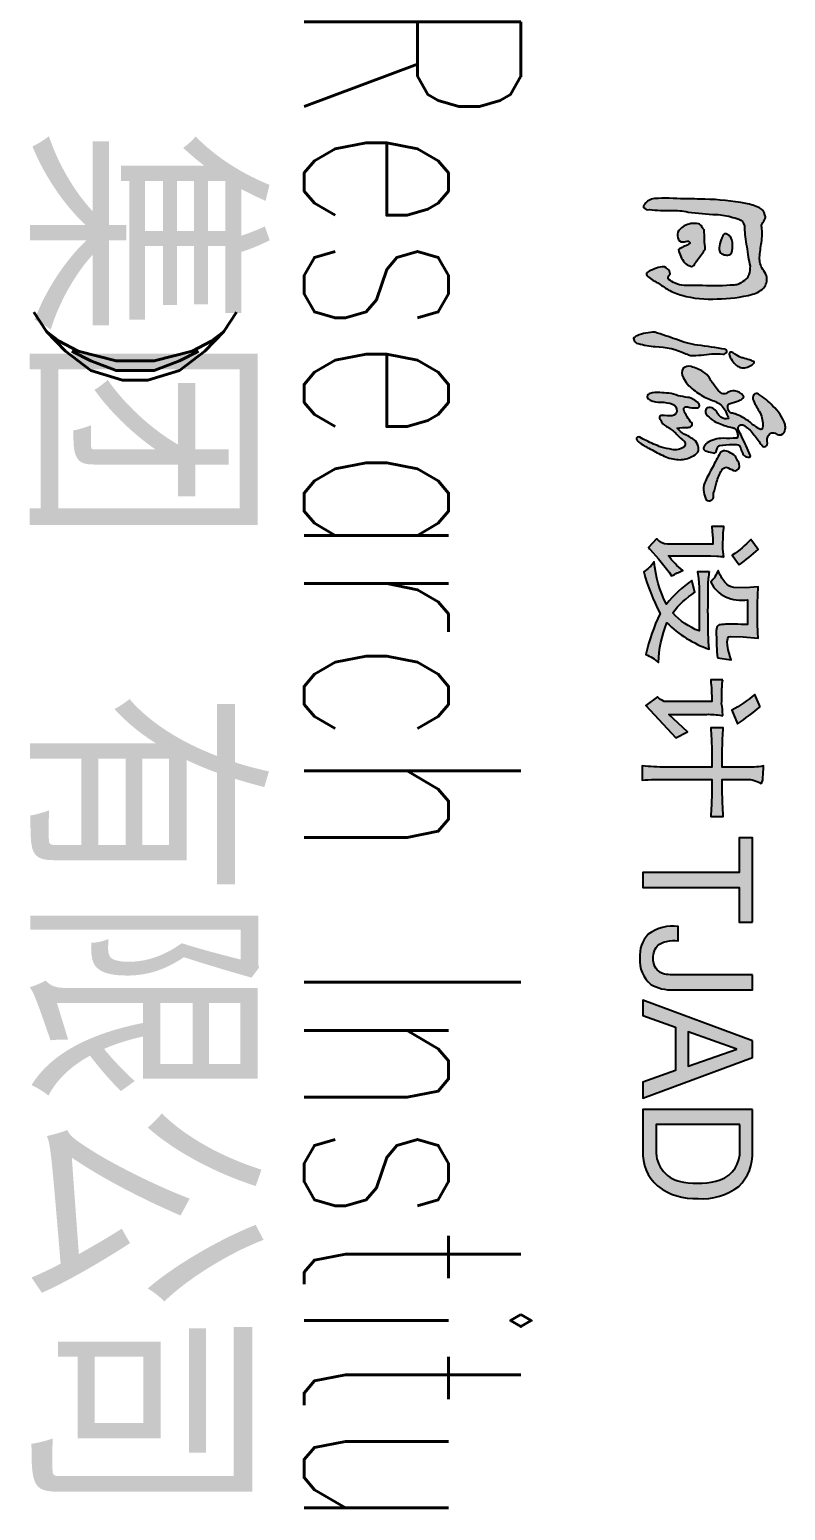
# Model space of a CAD drawing. Extents: x -336292 to -293591, y 7462 to 68263.
# Drawn here: x -319853 to -318859, y 10246 to 12192 of the extents above; entities that cross this region are included whole.
import ezdxf
from ezdxf.enums import TextEntityAlignment as Align

# ---------------------------------------------------------------- set-up
doc = ezdxf.new("R2010")
doc.units = 0
doc.header["$LTSCALE"] = 1000
doc.header["$MEASUREMENT"] = 0
doc.layers.get('0').update_dxf_attribs({"linetype": 'CONTINUOUS'})
doc.layers.add('图框', color=7, linetype='CONTINUOUS')
doc.styles.add('TKZ1_tjhts.shx', font='tjromant.shx', dxfattribs={"bigfont": 'tjhts.shx'})
doc.styles.add('TONGJI-FONT', font='simplex.shx', dxfattribs={"width": 0.65})

# ---------------------------------------------------------------- blocks, each defined once
blk = doc.blocks.new('TJAD_TK_LOGO')
h = blk.add_hatch(color=256)
h.paths.add_polyline_path([(0.1087, -0.0549, 0.215782), (0.0955, -0.0527, 0.067417), (0.0878, -0.0572, -0.168397), (0.0723, -0.0608, -0.018722), (0.0557, -0.0587, 0.069135), (0.0371, -0.0584, -0.211583), (0.0322, -0.0571, 0.012327), (0.0271, -0.0542, 0.18165), (0.0227, -0.0546, 0.234564), (0.0145, -0.0607, 0.06939), (0.0092, -0.0773, 0.040114), (0.004, -0.1264, 0.00862), (0.0038, -0.1509, 0.034302), (0.0033, -0.1865, 0.240525), (0.0113, -0.1992, 0.151405), (0.014, -0.1995, 0.254247), (0.0165, -0.1924, 0.038225), (0.0174, -0.1663, -0.061608), (0.0194, -0.1463, 0.026815), (0.0223, -0.1127, -0.054652), (0.0257, -0.0929, -0.028262), (0.0289, -0.0835, -0.253686), (0.0385, -0.0789, 0.007206), (0.0489, -0.0782, -0.006599), (0.0729, -0.0746, 0.009999), (0.0841, -0.0723, -0.062381), (0.0934, -0.0735, -0.15567), (0.0993, -0.0771, -0.051163), (0.1052, -0.0853, -0.102101), (0.1065, -0.0911, -0.03095), (0.1072, -0.1291, 0.010088), (0.1069, -0.1503, -0.131285), (0.1038, -0.1627, -0.019629), (0.1006, -0.1683, -0.485137), (0.0962, -0.1696, 0.001583), (0.093, -0.1677, 0.165296), (0.0875, -0.1704, 0.24859), (0.0847, -0.1785, 0.066176), (0.0882, -0.1886, 0.038595), (0.0909, -0.1945, 0.378365), (0.0951, -0.1957, 0.077759), (0.1038, -0.1826, 0.016012), (0.1121, -0.17, 0.054651), (0.1183, -0.1552, 0.087206), (0.1231, -0.1116, 0.064902), (0.1173, -0.0684, 0.144064)])
h.paths.add_polyline_path([(0.0629, -0.0931), (0.0559, -0.0934), (0.0526, -0.0942), (0.0487, -0.0957), (0.0473, -0.0971), (0.0457, -0.0999, 0.333571), (0.0462, -0.1038, 0.045952), (0.0523, -0.1067, 0.064784), (0.0622, -0.1092, 0.210865), (0.0684, -0.1072, 0.127927), (0.0706, -0.102, 0.211886), (0.0696, -0.0958, 0.12013), (0.0674, -0.0941)], flags=17)
h.paths.add_polyline_path([(0.058, -0.146, -0.039434), (0.0609, -0.152, 0.054133), (0.0642, -0.1578, 0.123184), (0.0796, -0.1504, 0.140353), (0.0842, -0.1429, 0.284617), (0.0828, -0.1391, -0.012464), (0.0763, -0.135, 0.016141), (0.0639, -0.1258, -0.029736), (0.0406, -0.1269, -0.149024), (0.0367, -0.13, 0.190304), (0.0335, -0.134, 0.089845), (0.0332, -0.143, 0.171078), (0.0413, -0.1572, 0.249801), (0.0503, -0.1586, 0.378768), (0.055, -0.1529, 0.031236), (0.054, -0.1458), (0.0561, -0.1439)], flags=17)
h.paths.add_polyline_path([(0.1936, -0.0808, -0.130766), (0.1929, -0.0832, -0.049), (0.1889, -0.0904, 0.175351), (0.1867, -0.0955, 0.389375), (0.1886, -0.0971, 0.146359), (0.1966, -0.0935, 0.079034), (0.2024, -0.0886, 0.101244), (0.205, -0.0836, 0.132531), (0.2051, -0.0769, 0.067751), (0.2031, -0.0722, 0.050259), (0.1996, -0.0676, 0.454265), (0.198, -0.0678, 0.06765), (0.196, -0.0731, 0.007561)])
h.paths.add_polyline_path([(0.189, -0.104, 0.313541), (0.1862, -0.1002, 0.335576), (0.1832, -0.1018, 0.015792), (0.1784, -0.1349, -0.057755), (0.1712, -0.1608, 0.000363), (0.1628, -0.1859, 0.094511), (0.1671, -0.2072, 0.230423), (0.1705, -0.2113, 0.369117), (0.1764, -0.2058, 0.039319), (0.18, -0.1854, -0.109188), (0.1887, -0.1489, 0.00425), (0.1908, -0.1434, 0.032369), (0.1887, -0.118, -0.025515)])
h.paths.add_polyline_path([(0.251, -0.0452, 0.093827), (0.2363, -0.0633, 0.302072), (0.2373, -0.0679, 0.296548), (0.2444, -0.0681, 0.04254), (0.259, -0.0604, -0.129019), (0.2753, -0.0571, -0.117204), (0.2785, -0.0581, -0.328405), (0.2786, -0.0608, -0.051459), (0.2703, -0.0723, 0.085646), (0.2604, -0.09, 0.031903), (0.2597, -0.0932, -0.315533), (0.2562, -0.0979, -0.134544), (0.2509, -0.099, -0.408117), (0.2479, -0.0961, 0.035639), (0.2445, -0.0851, 0.084333), (0.2416, -0.0806, 0.358627), (0.239, -0.0802, 0.227473), (0.2329, -0.092, 0.148882), (0.235, -0.0994, -0.254787), (0.2358, -0.1059, -0.110418), (0.229, -0.1131, -0.032156), (0.2173, -0.1207, 0.122106), (0.2102, -0.1279, 0.074479), (0.2035, -0.1443, 0.233421), (0.2058, -0.152, 0.316166), (0.2167, -0.1523, 0.122903), (0.2315, -0.1397, 0.056501), (0.2413, -0.1246, -0.025506), (0.2474, -0.11, -0.174643), (0.2597, -0.1006, 0.004602), (0.2657, -0.0979, -0.251477), (0.2643, -0.107, -0.130218), (0.2586, -0.1116, 0.16089), (0.2539, -0.1165, 0.172735), (0.253, -0.123, 0.448793), (0.2607, -0.1246, 0.141971), (0.272, -0.1086, 0.057248), (0.2765, -0.0945, -0.334885), (0.2836, -0.0873, -0.076773), (0.2877, -0.0871, -0.545841), (0.2894, -0.0894, -0.008092), (0.2895, -0.1045, 0.139136), (0.2949, -0.1235, 0.144746), (0.301, -0.1277, 0.355116), (0.3041, -0.1263, 0.046986), (0.3064, -0.118, 0.052614), (0.3072, -0.1148, 0.237681), (0.3057, -0.1128, 0.025436), (0.3015, -0.1114, -0.354836), (0.298, -0.1075, -0.049448), (0.2968, -0.0935, -0.035628), (0.2969, -0.0883, -0.387964), (0.3001, -0.084, -0.009611), (0.3071, -0.0814, 0.187317), (0.3113, -0.0778, 0.232403), (0.3115, -0.0721, 0.143525), (0.3105, -0.0719, 0.022411), (0.2879, -0.0821, -0.00319), (0.2795, -0.086, -0.206179), (0.276, -0.0863, -0.165764), (0.2735, -0.0838, -0.217969), (0.274, -0.0802, -0.110096), (0.2841, -0.0684, -0.031862), (0.2964, -0.0594, 0.078929), (0.2994, -0.0567, 0.264707), (0.2996, -0.0548, 0.034215), (0.298, -0.0525, 0.174735), (0.2957, -0.0516, 0.001752), (0.2917, -0.0518, -0.177458), (0.2867, -0.0505, -0.140307), (0.2831, -0.0469, -0.275752), (0.2842, -0.0412, 0.167681), (0.2852, -0.035, 0.301407), (0.2787, -0.0302, 0.08311), (0.273, -0.0304, 0.130737)])
h.paths.add_polyline_path([(0.3265, -0.1185, 0.027579), (0.3434, -0.1267, 0.154526), (0.3537, -0.1275, 0.082415), (0.3631, -0.1246, 0.312986), (0.3634, -0.1187, 0.221824), (0.3602, -0.1161, 0.031656), (0.355, -0.1158, -0.00721), (0.3422, -0.1122, -0.071904), (0.3274, -0.106, -0.267193), (0.324, -0.1005, -0.023267), (0.3278, -0.0922, 0.395574), (0.3247, -0.0851, 0.188464), (0.3166, -0.0869, 0.051998), (0.3107, -0.0902, 0.108508), (0.3062, -0.0972, 0.200123), (0.3045, -0.1041, 0.191616), (0.3078, -0.1086, -0.01282)])
h.paths.add_polyline_path([(0.3061, -0.1345, 0.188222), (0.2987, -0.1344, 0.20573), (0.2909, -0.1393, 0.018376), (0.2852, -0.1492, -0.117409), (0.2773, -0.1592, -0.060927), (0.2765, -0.1465, 0.215117), (0.2745, -0.1419, 0.470033), (0.2699, -0.1433, -0.045545), (0.2616, -0.1486, -0.074224), (0.2553, -0.1514, -0.568137), (0.252, -0.1485, -0.07678), (0.2526, -0.1441, 0.100197), (0.2529, -0.1346, 0.387299), (0.2502, -0.1327, 0.118665), (0.2478, -0.1338, 0.185429), (0.2406, -0.1469, -0.018374), (0.2387, -0.1583, 0.026924), (0.2355, -0.1694, -0.013447), (0.2349, -0.18, 0.097057), (0.2361, -0.1921, 0.277047), (0.2398, -0.1951, 0.192921), (0.2429, -0.1932, 0.125735), (0.2464, -0.1796, -0.084178), (0.2486, -0.1648, -0.292454), (0.2566, -0.1598, -0.427415), (0.2627, -0.1662, -0.039723), (0.2621, -0.1773, 0.744354), (0.2674, -0.1794, 0.173973), (0.2753, -0.1721, -0.079593), (0.2831, -0.1615, 0.037997), (0.2923, -0.1518, -0.536451), (0.3002, -0.1519, -0.220641), (0.3027, -0.1657, -0.033334), (0.3, -0.1785, -0.02197), (0.2922, -0.1962, -0.036413), (0.288, -0.2042, 0.059035), (0.2879, -0.2046, 0.221247), (0.2894, -0.2077, 0.229092), (0.2907, -0.2079, 0.104052), (0.2938, -0.2056, 0.039622), (0.3034, -0.1893, 0.031663), (0.3116, -0.1728, 0.083922), (0.3151, -0.1559, 0.095464), (0.3114, -0.1418, 0.118136)])
h.paths.add_polyline_path([(0.4291, -0.0935), (0.4405, -0.0853, 0.028783), (0.4221, -0.0627), (0.4102, -0.0715, -0.06685)])
h.paths.add_polyline_path([(0.4215, -0.1047), (0.4022, -0.1042), (0.3969, -0.1036), (0.3948, -0.1036), (0.3948, -0.1181), (0.4007, -0.1176), (0.4092, -0.1169), (0.4158, -0.1168), (0.4158, -0.1709, -0.223037), (0.4102, -0.1829, -0.003297), (0.4095, -0.1842), (0.42, -0.1936, 0.201777), (0.4221, -0.1917, -0.033526), (0.4536, -0.1659, -0.02738), (0.4473, -0.1527, -0.067274), (0.4298, -0.1697, -0.004515), (0.43, -0.112, -0.051491), (0.4312, -0.1036)])
h.paths.add_polyline_path([(0.4681, -0.0776), (0.4676, -0.0915, -0.202539), (0.4614, -0.1024, -0.066868), (0.4473, -0.1105, -0.101276), (0.4613, -0.1193, 0.145344), (0.4788, -0.1017, 0.140249), (0.4824, -0.0753, -0.003162), (0.5118, -0.0753, -0.016144), (0.5113, -0.0906, 0.052901), (0.5122, -0.1087, 0.214665), (0.5146, -0.1118, 0.093296), (0.5153, -0.1118, 0.137117), (0.5238, -0.1126, 0.000424), (0.5373, -0.1123, 0.022294), (0.5517, -0.1112), (0.5538, -0.0948), (0.5502, -0.0961), (0.5458, -0.0974), (0.5419, -0.0985), (0.5363, -0.0994), (0.5323, -0.0995), (0.5266, -0.0985), (0.5261, -0.0963), (0.5266, -0.0805), (0.5279, -0.0627), (0.5208, -0.0631), (0.5109, -0.0633), (0.4981, -0.0633), (0.4859, -0.0633), (0.4771, -0.0632), (0.4669, -0.0627)])
h.paths.add_polyline_path([(0.5056, -0.1225, -0.002263), (0.4652, -0.1224, -0.028919), (0.4487, -0.1207), (0.4487, -0.1351), (0.4568, -0.134), (0.467, -0.1332, -0.001197), (0.5012, -0.1332, 0.000411), (0.5195, -0.1332, -0.117897), (0.4977, -0.1647, -0.081518), (0.4732, -0.1382), (0.4592, -0.142, 0.067412), (0.4873, -0.1722, -0.099344), (0.4368, -0.1867, -0.117302), (0.4487, -0.1993, 0.051291), (0.4985, -0.1798, 0.052048), (0.5475, -0.1968, -0.102524), (0.5573, -0.1817, -0.086164), (0.5097, -0.1716, 0.112398), (0.5412, -0.1212, -0.018709)])
h.paths.add_polyline_path([(0.6036, -0.1181), (0.6036, -0.1747, -0.094232), (0.598, -0.1829), (0.6085, -0.1968), (0.647, -0.1609), (0.64, -0.147), (0.619, -0.1691), (0.619, -0.1241, -0.058001), (0.6207, -0.1057, 0.319569), (0.6199, -0.1049, 0.045142), (0.6064, -0.1062, 0.020451), (0.5944, -0.1061, -0.034776), (0.5777, -0.1049), (0.5777, -0.1193, -0.030546)])
h.paths.add_polyline_path([(0.6099, -0.0601), (0.5952, -0.0664, -0.049542), (0.6141, -0.0941), (0.6302, -0.0872, 0.030356)])
h.paths.add_polyline_path([(0.6595, -0.1054, -0.019379), (0.6351, -0.1042), (0.6351, -0.1193, -0.02608), (0.6603, -0.1181), (0.682, -0.1181), (0.682, -0.1729, -0.021278), (0.6806, -0.2012), (0.6974, -0.2012, -0.017067), (0.6967, -0.1716), (0.6967, -0.1181), (0.7148, -0.1181, -0.024313), (0.7409, -0.1193), (0.7409, -0.1042, -0.018656), (0.7103, -0.1055), (0.6967, -0.1055), (0.6967, -0.0765, -0.143011), (0.7016, -0.0589, 0.162811), (0.697, -0.0572, 0.035376), (0.6847, -0.0564, 0.004148), (0.6806, -0.0564, -0.046173), (0.6819, -0.0675, -0.00345), (0.682, -0.1055, -0.001359)])
h.paths.add_polyline_path([(0.7665, -0.0695), (0.7665, -0.0854), (0.8078, -0.0854), (0.8078, -0.2004), (0.8257, -0.2004), (0.8257, -0.0854), (0.867, -0.0854), (0.867, -0.0695)])
h.paths.add_polyline_path([(0.9301, -0.1569, -0.040499), (0.9291, -0.1744, -0.3078), (0.915, -0.1875, -0.189438), (0.8973, -0.1845, -0.186489), (0.89, -0.1721, -0.07743), (0.8894, -0.158), (0.8723, -0.158, 0.198241), (0.8816, -0.1938, 0.214326), (0.9098, -0.2039, 0.249549), (0.9415, -0.1907, 0.135294), (0.948, -0.1641), (0.948, -0.0695), (0.9301, -0.0695)])
h.paths.add_polyline_path([(1.0285, -0.0695), (1.0088, -0.0695), (0.9602, -0.2004), (0.9786, -0.2004), (0.9926, -0.1613), (1.0441, -0.1613), (1.0579, -0.2004), (1.0772, -0.2004)])
h.paths.add_polyline_path([(1.0186, -0.0882), (1.0389, -0.146), (0.9981, -0.146)], flags=16)
h.paths.add_polyline_path([(1.0908, -0.0695), (1.0908, -0.2004), (1.1399, -0.2004, 0.229129), (1.182, -0.1827, 0.179316), (1.1971, -0.1343, 0.181564), (1.1826, -0.0858, 0.220204), (1.1406, -0.0695)])
h.paths.add_polyline_path([(1.1086, -0.0846), (1.1391, -0.0846, -0.337188), (1.1746, -0.1078, -0.124189), (1.1773, -0.1517, -0.40123), (1.1391, -0.1844), (1.1086, -0.1844)], flags=16)
for points in [[(0.273, -0.0304, 0.130737), (0.251, -0.0452, 0.088699), (0.2369, -0.0622, 0.387064), (0.2373, -0.0679, 0.296548), (0.2444, -0.0681, 0.04254), (0.259, -0.0604, -0.129019), (0.2753, -0.0571, -0.117204), (0.2785, -0.0581, -0.328405), (0.2786, -0.0608, -0.051459), (0.2703, -0.0723, 0.085646), (0.2604, -0.09, 0.042347), (0.2595, -0.0943, -0.257362), (0.2562, -0.0979, -0.134544), (0.2509, -0.099, -0.408117), (0.2479, -0.0961, 0.033303), (0.2447, -0.0858, 0.096312), (0.2416, -0.0806, 0.428215), (0.2386, -0.0805, 0.197066), (0.233, -0.0907, 0.173607), (0.235, -0.0994, -0.254787), (0.2358, -0.1059, -0.110418), (0.229, -0.1131, -0.032156), (0.2173, -0.1207, 0.123756), (0.2101, -0.1281, 0.067355), (0.2039, -0.1428, 0.278531), (0.2058, -0.152, 0.316166), (0.2167, -0.1523, 0.122903), (0.2315, -0.1397, 0.056501), (0.2413, -0.1246, -0.025506), (0.2474, -0.11, -0.174643), (0.2597, -0.1006, 0.004602), (0.2657, -0.0979, -0.251477), (0.2643, -0.107, -0.130218), (0.2586, -0.1116, 0.16089), (0.2539, -0.1165, 0.172735), (0.253, -0.123, 0.448793), (0.2607, -0.1246, 0.141971), (0.272, -0.1086, 0.060529), (0.2766, -0.0936, -0.306995), (0.2836, -0.0873, -0.076773), (0.2877, -0.0871, -0.332365), (0.2894, -0.0882, -0.00874), (0.2895, -0.1045, 0.139136), (0.2949, -0.1235, 0.144746), (0.301, -0.1277, 0.411443), (0.3043, -0.1258, 0.044065), (0.3064, -0.118, 0.052614), (0.3072, -0.1148, 0.288852), (0.3052, -0.1126, 0.027434), (0.3007, -0.1112, -0.22073), (0.2982, -0.1087, -0.053716), (0.2968, -0.0935, -0.048058), (0.2971, -0.0866, -0.264203), (0.3001, -0.084, -0.009366), (0.3069, -0.0815, 0.189138), (0.3112, -0.0779, 0.23794), (0.3115, -0.0721, 0.298753), (0.3095, -0.0723, 0.021447), (0.2879, -0.0821, -0.00319), (0.2795, -0.086, -0.206179), (0.276, -0.0863, -0.165764), (0.2735, -0.0838, -0.217969), (0.274, -0.0802, -0.110096), (0.2841, -0.0684, -0.031862), (0.2964, -0.0594, 0.078929), (0.2994, -0.0567, 0.347861), (0.2993, -0.0542, 0.026782), (0.298, -0.0525, 0.206765), (0.2952, -0.0516, 0.001894), (0.291, -0.0518, -0.151169), (0.2867, -0.0505, -0.140307), (0.2831, -0.0469, -0.275752), (0.2842, -0.0412, 0.167681), (0.2852, -0.035, 0.301407), (0.2787, -0.0302, 0.08311)], [(0.0841, -0.0723, -0.064608), (0.0938, -0.0736, -0.148081), (0.0993, -0.0771, -0.051163), (0.1052, -0.0853, -0.102101), (0.1065, -0.0911, -0.03095), (0.1072, -0.1291, 0.010316), (0.1069, -0.1508, -0.114991), (0.1044, -0.1617, -0.026322), (0.0999, -0.1693, -0.36855), (0.0962, -0.1696, 0.001583), (0.093, -0.1677, 0.165296), (0.0875, -0.1704, 0.284311), (0.085, -0.1796, 0.058684), (0.0882, -0.1886, 0.035482), (0.0906, -0.194, 0.42388), (0.0951, -0.1957, 0.077759), (0.1038, -0.1826, 0.016012), (0.1121, -0.17, 0.060529), (0.1188, -0.1536, 0.083781), (0.1231, -0.1116, 0.063229), (0.1176, -0.0695, 0.154163), (0.1087, -0.0549, 0.215782), (0.0955, -0.0527, 0.067417), (0.0878, -0.0572, -0.15511), (0.0736, -0.0609, -0.020128), (0.0557, -0.0587, 0.069135), (0.0371, -0.0584, -0.152007), (0.0334, -0.0579, 0.015393), (0.0271, -0.0542, 0.18165), (0.0227, -0.0546, 0.24442), (0.0143, -0.0611, 0.067673), (0.0092, -0.0773, 0.040114), (0.004, -0.1264, 0.00862), (0.0038, -0.1509, 0.034302), (0.0033, -0.1865, 0.219688), (0.0102, -0.1985, 0.224662), (0.014, -0.1995, 0.254247), (0.0165, -0.1924, 0.038225), (0.0174, -0.1663, -0.061608), (0.0194, -0.1463, 0.026815), (0.0223, -0.1127, -0.054652), (0.0257, -0.0929, -0.028262), (0.0289, -0.0835, -0.253686), (0.0385, -0.0789, 0.007206), (0.0489, -0.0782, -0.006599), (0.0729, -0.0746, 0.009999)], [(0.5517, -0.1112), (0.5538, -0.0948), (0.5502, -0.0961), (0.5458, -0.0974), (0.5419, -0.0985), (0.5363, -0.0994), (0.5323, -0.0995), (0.5283, -0.0988), (0.5265, -0.0979), (0.5263, -0.0971), (0.5261, -0.0954), (0.5266, -0.0805), (0.5279, -0.0627), (0.5208, -0.0631), (0.5109, -0.0633), (0.4981, -0.0633), (0.4859, -0.0633), (0.4771, -0.0632), (0.4669, -0.0627), (0.4681, -0.0776), (0.4676, -0.0915, -0.202539), (0.4614, -0.1024, -0.066868), (0.4473, -0.1105, -0.101276), (0.4613, -0.1193, 0.145344), (0.4788, -0.1017, 0.140249), (0.4824, -0.0753, -0.003162), (0.5118, -0.0753), (0.5118, -0.0753, -0.016144), (0.5113, -0.0906, 0.050777), (0.5121, -0.108, 0.255064), (0.5146, -0.1118, 0.093296), (0.5153, -0.1118, 0.137117), (0.5238, -0.1126, 0.000424), (0.5373, -0.1123, 0.022294)], [(0.9301, -0.0695), (0.9301, -0.1569, -0.040499), (0.9291, -0.1744, -0.3078), (0.915, -0.1875, -0.189438), (0.8973, -0.1845, -0.186489), (0.89, -0.1721, -0.07743), (0.8894, -0.158), (0.8723, -0.158, 0.198241), (0.8816, -0.1938, 0.214326), (0.9098, -0.2039, 0.249549), (0.9415, -0.1907, 0.135294), (0.948, -0.1641), (0.948, -0.0695)], [(1.0908, -0.0695), (1.0908, -0.2004), (1.1399, -0.2004, 0.229129), (1.182, -0.1827, 0.179316), (1.1971, -0.1343, 0.181564), (1.1826, -0.0858, 0.220204), (1.1406, -0.0695)], [(1.1086, -0.0846), (1.1086, -0.1844), (1.1391, -0.1844, 0.40123), (1.1773, -0.1517, 0.124189), (1.1746, -0.1078, 0.337188), (1.1391, -0.0846)], [(0.5777, -0.1049), (0.5777, -0.1193, -0.030546), (0.6036, -0.1181), (0.6036, -0.1747, -0.094232), (0.598, -0.1829), (0.6085, -0.1968), (0.647, -0.1609), (0.64, -0.147), (0.619, -0.1691), (0.619, -0.1241, -0.055814), (0.6205, -0.1063, 0.652499), (0.6196, -0.1049, 0.044194), (0.6064, -0.1062, 0.020451), (0.5944, -0.1061, -0.034776)]]:
    blk.add_lwpolyline(points, format="xyb", close=True)
for points in [[(0.1979, -0.068, 0.064778), (0.196, -0.0731, 0.007561), (0.1936, -0.0808, -0.130766), (0.1929, -0.0832, -0.049), (0.1889, -0.0904, 0.145283), (0.1868, -0.0946, 0.551757), (0.1886, -0.0971, 0.146359), (0.1966, -0.0935, 0.079034), (0.2024, -0.0886, 0.101244), (0.205, -0.0836, 0.132531), (0.2051, -0.0769, 0.09128), (0.2022, -0.0707, 0.033188), (0.1998, -0.0677, 0.58845), (0.1979, -0.068, 1.283189)], [(0.4405, -0.0853, 0.028783), (0.4221, -0.0627), (0.4102, -0.0715, -0.06685), (0.4291, -0.0935), (0.4405, -0.0853)], [(0.6099, -0.0601), (0.5952, -0.0664, -0.049542), (0.6141, -0.0941), (0.6302, -0.0872, 0.030356), (0.6099, -0.0601, -0.367543)], [(0.7016, -0.0589, 0.162811), (0.697, -0.0572, 0.035376), (0.6847, -0.0564, 0.004148), (0.6806, -0.0564, -0.046173), (0.6819, -0.0675, -0.00345), (0.682, -0.1055, -0.001359), (0.6595, -0.1054, -0.019379), (0.6351, -0.1042), (0.6351, -0.1193, -0.02608), (0.6603, -0.1181), (0.682, -0.1181), (0.682, -0.1729, -0.021278), (0.6806, -0.2012), (0.6974, -0.2012, -0.017067), (0.6967, -0.1716), (0.6967, -0.1181), (0.7151, -0.1181, -0.024106), (0.7409, -0.1193), (0.7409, -0.1042, -0.018656), (0.7103, -0.1055), (0.6967, -0.1055), (0.6967, -0.0765, -0.143011), (0.7016, -0.0589, -0.556347)], [(0.324, -0.1005, -0.023267), (0.3278, -0.0922, 0.395574), (0.3247, -0.0851, 0.188464), (0.3166, -0.0869, 0.051998), (0.3107, -0.0902, 0.108508), (0.3062, -0.0972, 0.200123), (0.3045, -0.1041, 0.239968), (0.3091, -0.1093, -0.011966), (0.3265, -0.1185, 0.026796), (0.3429, -0.1265, 0.16248), (0.3537, -0.1275, 0.082415), (0.3631, -0.1246, 0.312986), (0.3634, -0.1187, 0.221824), (0.3602, -0.1161, 0.031656), (0.355, -0.1158, -0.00721), (0.3422, -0.1122, -0.071904), (0.3274, -0.106, -0.267193), (0.324, -0.1005, -1.034673)], [(0.0674, -0.0941), (0.0629, -0.0931), (0.0559, -0.0934), (0.0526, -0.0942), (0.0487, -0.0957), (0.0473, -0.0971), (0.0457, -0.0999), (0.0457, -0.0999, 0.333571), (0.0462, -0.1038, 0.045952), (0.0523, -0.1067, 0.064784), (0.0622, -0.1092, 0.210865), (0.0684, -0.1072, 0.127927), (0.0706, -0.102, 0.211886), (0.0696, -0.0958, 0.12013), (0.0674, -0.0941, 0.205248)], [(0.1832, -0.1018, 0.015792), (0.1784, -0.1349, -0.057755), (0.1712, -0.1608, 0.000363), (0.1628, -0.1859, 0.094511), (0.1671, -0.2072, 0.230423), (0.1705, -0.2113, 0.369117), (0.1764, -0.2058, 0.039319), (0.18, -0.1854, -0.109188), (0.1887, -0.1489, 0.00425), (0.1908, -0.1434, 0.032369), (0.1887, -0.118, -0.024093), (0.189, -0.1048, 0.365167), (0.1862, -0.1002, 0.335576), (0.1832, -0.1018, -4.82272)], [(0.4312, -0.1036), (0.4215, -0.1047), (0.4022, -0.1042), (0.3969, -0.1036), (0.3948, -0.1036), (0.3948, -0.1036), (0.3948, -0.1181), (0.4007, -0.1176), (0.4092, -0.1169), (0.4158, -0.1168), (0.4158, -0.171, -0.221898), (0.4102, -0.1829, -0.003297), (0.4095, -0.1842), (0.42, -0.1936, 0.201777), (0.4221, -0.1917, -0.033526), (0.4536, -0.1659, -0.02738), (0.4473, -0.1527, -0.067274), (0.4298, -0.1697, -0.004515), (0.43, -0.112, -0.051491), (0.4312, -0.1036, 1.276431)], [(0.4487, -0.1206), (0.4487, -0.1351), (0.4568, -0.134), (0.467, -0.1332, -0.001197), (0.5012, -0.1332, 0.000411), (0.5195, -0.1332, -0.117897), (0.4977, -0.1647, -0.081518), (0.4732, -0.1382), (0.4592, -0.142, 0.067412), (0.4873, -0.1722, -0.099344), (0.4368, -0.1867, -0.117302), (0.4487, -0.1993, 0.051291), (0.4985, -0.1798, 0.052048), (0.5475, -0.1968, -0.102524), (0.5573, -0.1817, -0.086164), (0.5097, -0.1716, 0.112398), (0.5412, -0.1212, -0.018709), (0.5056, -0.1225, -0.002263), (0.4652, -0.1224, -0.029288), (0.4485, -0.1206, -12.247816)], [(0.0406, -0.1269), (0.0406, -0.1269, -0.149024), (0.0367, -0.13, 0.190304), (0.0335, -0.134, 0.089845), (0.0332, -0.143, 0.171078), (0.0413, -0.1572, 0.249801), (0.0503, -0.1586, 0.403637), (0.0549, -0.1524, 0.029133), (0.054, -0.1458), (0.0561, -0.1439), (0.058, -0.146, -0.039434), (0.0609, -0.152, 0.054133), (0.0642, -0.1578, 0.123184), (0.0796, -0.1504, 0.129726), (0.084, -0.1436, 0.403849), (0.0819, -0.1386, -0.010847), (0.0763, -0.135, 0.016141), (0.0639, -0.1258, -0.029736), (0.0406, -0.1269, 49.864195)], [(0.2478, -0.1338, 0.185682), (0.2406, -0.1469, -0.018341), (0.2387, -0.1583, 0.026924), (0.2355, -0.1694, -0.013447), (0.2349, -0.18, 0.093363), (0.236, -0.1917, 0.304335), (0.2398, -0.1951, 0.291554), (0.2438, -0.1916, 0.117574), (0.2464, -0.1787, -0.079063), (0.2486, -0.1648, -0.300592), (0.2569, -0.1598, -0.368552), (0.2626, -0.1652, -0.043209), (0.2621, -0.1773, 0.744354), (0.2674, -0.1794, 0.177438), (0.2754, -0.1719, -0.078291), (0.2831, -0.1615, 0.039946), (0.2927, -0.1512, -0.451499), (0.2998, -0.1514, -0.230308), (0.3027, -0.1657, -0.033334), (0.3, -0.1785, -0.02197), (0.2922, -0.1962, -0.034481), (0.2883, -0.2038, 0.327695), (0.2882, -0.2061, 0.128468), (0.2894, -0.2077, 0.229092), (0.2907, -0.2079, 0.151567), (0.2948, -0.2041, 0.035943), (0.3034, -0.1893, 0.031663), (0.3116, -0.1728, 0.083922), (0.3151, -0.1559, 0.095464), (0.3114, -0.1418, 0.118136), (0.3061, -0.1345, 0.188222), (0.2987, -0.1344, 0.20573), (0.2909, -0.1393, 0.021251), (0.2844, -0.1508, -0.101043), (0.2773, -0.1592, -0.060927), (0.2765, -0.1465, 0.215117), (0.2745, -0.1419, 0.470033), (0.2699, -0.1433, -0.045545), (0.2616, -0.1486, -0.074224), (0.2553, -0.1514, -0.417651), (0.2521, -0.1497, -0.097649), (0.2526, -0.1441, 0.097114), (0.253, -0.1349, 0.421439), (0.2502, -0.1327, 0.118665), (0.2478, -0.1338, 0.480434)]]:
    blk.add_lwpolyline(points, format="xyb")
for points in [[(0.867, -0.0695), (0.7665, -0.0695), (0.7665, -0.0854), (0.8078, -0.0854), (0.8078, -0.2004), (0.8257, -0.2004), (0.8257, -0.0854), (0.867, -0.0854)], [(1.0088, -0.0695), (0.9602, -0.2004), (0.9786, -0.2004), (0.9926, -0.1613), (1.0441, -0.1613), (1.0579, -0.2004), (1.0772, -0.2004), (1.0285, -0.0695)], [(1.0186, -0.0882), (0.9981, -0.146), (1.0389, -0.146)]]:
    blk.add_lwpolyline(points, close=True)
at = {"layer": '图框', "style": 'TONGJI-FONT', "width": 0.65}
blk.add_text('Architectural Design & Research Institute of Tongji University', height=0.258835, dxfattribs=at).set_placement((0.6, -0.4754), align=Align.MIDDLE_CENTER)
at = {"layer": '图框', "style": 'TKZ1_tjhts.shx'}
blk.add_text(' 集团 有限公司', height=0.25884, dxfattribs=at).set_placement((0.6594, -0.8031), align=Align.MIDDLE_CENTER)
at = {"layer": '图框', "style": 'TKZ1_tjhts.shx', "width": 1.7}
blk.add_text('(  )', height=0.15893, dxfattribs=at).set_placement((-0.44, -0.8747))
blk = doc.blocks.new('TJAD_TK_A0')
at = {"color": 1, "xscale": 22.02171320475958, "yscale": 22.02171320475958, "zscale": 22.02171320475958}
blk.add_blockref('TJAD_TK_LOGO', (2098.787, -92.377), dxfattribs=at)

msp = doc.modelspace()

# ---------------------------------------------------------------- block references
at = {"layer": '图框', "xscale": 50, "yscale": 50, "zscale": 50, "rotation": 270}
msp.add_blockref('TJAD_TK_A0', (-314207.3, 116912.9), dxfattribs=at)

doc.saveas('drawing.dxf')
